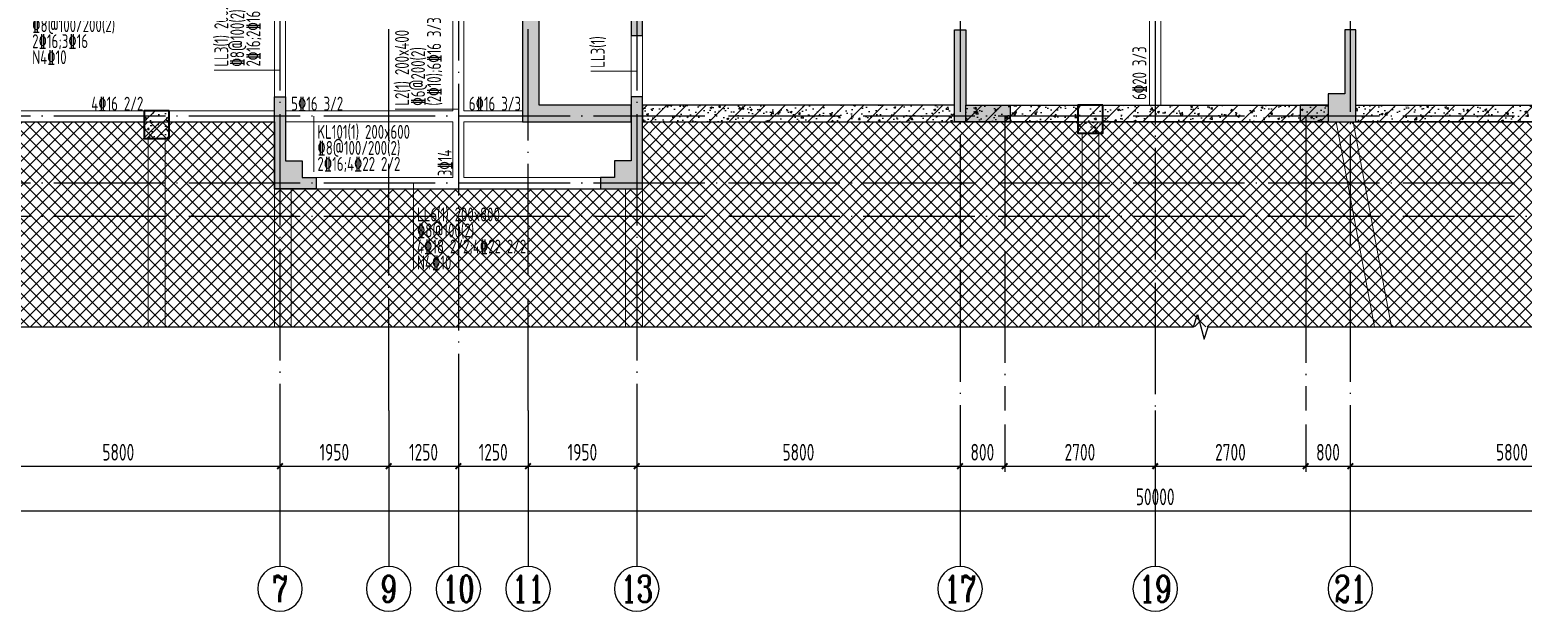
# Model space of a CAD drawing. Extents: x -1712635 to -854203, y -534641 to -21985.
# Drawn here: x -1128541 to -1101755, y -92482 to -82057 of the extents above; entities that cross this region are included whole.
import ezdxf
from ezdxf.enums import TextEntityAlignment as Align

# ---------------------------------------------------------------- set-up
doc = ezdxf.new("R2010")
doc.units = 0
doc.header["$LTSCALE"] = 1000
doc.linetypes.add('DOTE', pattern=[2.42, 2, -0.2, 0.02, -0.2])
doc.linetypes.add('底图$0$虚线', pattern=[625, 375, -250])
doc.layers.get('0').update_dxf_attribs({"linetype": 'CONTINUOUS'})
doc.layers.get('Defpoints').update_dxf_attribs({"linetype": 'CONTINUOUS'})
for name, color, linetype in [('A-AXIS', 1, 'CONTINUOUS'), ('A-DOTE', 10, 'DOTE'), ('AXIS_NUM', 7, 'CONTINUOUS'), ('S-B板填充', 251, 'CONTINUOUS'), ('S-L梁编号', 6, 'CONTINUOUS'), ('S-L梁配筋', 7, 'CONTINUOUS'), ('S-Q墙填充', 252, 'CONTINUOUS'), ('S-Q墙实线', 6, 'CONTINUOUS'), ('S-Y一般标注', 3, 'CONTINUOUS'), ('S-Z柱实线', 6, 'CONTINUOUS'), ('THIN', 7, 'CONTINUOUS'), ('轮廓线-核心筒', 7, 'CONTINUOUS')]:
    doc.layers.add(name, color=color, linetype=linetype)
doc.layers.add('底图$0$砼柱', color=2, linetype='CONTINUOUS', lineweight=35)
doc.layers.add('底图$0$砼梁虚线', color=4, linetype='底图$0$虚线', lineweight=18)
doc.styles.add('TSSD_Axis', font='complex.shx', dxfattribs={"width": 0.7, "bigfont": 'hztxt.shx'})
doc.styles.add('TSSD_DIMENSION', font='Tssdeng.shx', dxfattribs={"width": 0.7, "bigfont": 'tssdchn.shx'})
doc.styles.add('TSSD_REIN', font='tssdeng.shx', dxfattribs={"width": 0.7, "height": 300, "bigfont": 'tssdchn.shx'})
doc.dimstyles.new('TSSD_100_100', dxfattribs={"dimtxt": 300, "dimasz": 100, "dimexe": 100, "dimexo": 250, "dimgap": 100, "dimtad": 1, "dimdec": 0, "dimzin": 0, "dimdsep": 46, "dimtxsty": 'TSSD_DIMENSION', "dimblk": 'ARCHTICK', "dimcen": 0, "dimdle": 100, "dimclrt": 7, "dimadec": 0, "dimazin": 0, "dimtfac": 1, "dimtdec": 0, "dimtix": 1, "dimtmove": 2, "dimatfit": 3, "dimldrblk": 'ARCHTICK', "dimfxl": 0, "dimtolj": 1, "dimtzin": 0, "dimarcsym": 0})
pattern_1 = [(50, (-14650.7, 18149.76), (358.63, -31.376), [37.5, -412.5]), (355, (-14650.7, 18149.76), (-69.3757, 376.096), [30, -330]), (100.4514, (-14620.8, 18147.15), (289.2547, 344.7198), [31.87, -350.571]), (46.1842, (-14650.7, 18249.76), (533.6205, -82.7595), [56.25, -618.75]), (96.6356, (-14606.23, 18242.87), (467.3314, 487.059), [47.805, -525.8565]), (351.1842, (-14650.7, 18249.76), (467.331, 487.059), [45, -495]), (21, (-14600.7, 18224.76), (298.4535, -201.3094), [37.5, -412.5]), (326, (-14600.7, 18224.76), (121.6577, 362.575), [30, -330]), (71.4514, (-14575.83, 18208), (420.1113, 161.2652), [31.87, -350.571]), (37.5, (-14650.7, 18149.76), (6.07993, 166.44693), [0, -326, 0, -335, 0, -331.25]), (7.5, (-14650.7, 18149.76), (131.5348, 197.20586), [0, -191, 0, -318.5, 0, -126.25]), (327.5, (-14762.2, 18149.76), (266.9112, -11.27744), [0, -125, 0, -390, 0, -517.5]), (317.5, (-14812.2, 18149.76), (291.5931, 50.0525), [0, -162.5, 0, -259, 0, -367.5]), (45, (-14650.7, 18149.76), (-176.7767, 176.7767), [])]

# ---------------------------------------------------------------- blocks, each defined once
blk = doc.blocks.new('_ArchTick')
at = {"color": 0, "const_width": 0.35}
blk.add_lwpolyline([(-0.5, -0.5), (0.5, 0.5)], dxfattribs=at)
blk = doc.blocks.new('*D474')
at = {"layer": 'Defpoints', "color": 0}
for p in [(-218274, 307819), (-212474, 307819), (-212474, 306819)]:
    blk.add_point(p, dxfattribs=at)
at = {"layer": 'S-Y一般标注', "color": 0, "lineweight": -2}
for p, q in [((-218274, 307569), (-218274, 306719)), ((-212474, 307569), (-212474, 306719)), ((-218374, 306819), (-212374, 306819))]:
    blk.add_line(p, q, dxfattribs=at)
at = {"layer": 'S-Y一般标注', "color": 0, "lineweight": -2, "xscale": 100, "yscale": 100, "zscale": 100, "rotation": 180}
blk.add_blockref('_ArchTick', (-218274, 306819), dxfattribs=at)
at = {"layer": 'S-Y一般标注', "color": 0, "lineweight": -2, "xscale": 100, "yscale": 100, "zscale": 100}
blk.add_blockref('_ArchTick', (-212474, 306819), dxfattribs=at)
at = {"layer": 'S-Y一般标注', "color": 7, "insert": (-215374, 307069), "char_height": 300, "attachment_point": 5, "style": 'TSSD_DIMENSION'}
blk.add_mtext('\\A1;5800', dxfattribs=at)
blk = doc.blocks.new('ts_axno')
at = {"color": 0, "linetype": 'ByBlock', "lineweight": -2}
blk.add_circle((0, 0), 0.5, dxfattribs=at)
at = {"color": 0, "linetype": 'ByBlock', "lineweight": -2, "style": 'TSSD_Axis', "width": 0.7}
blk.add_attdef('A', text='', height=0.6, dxfattribs=at).set_placement((0, 0), align=Align.MIDDLE_CENTER)
blk = doc.blocks.new('*D475')
at = {"layer": 'Defpoints', "color": 0}
for p in [(-208024, 307819), (-206074, 307819), (-206074, 306819)]:
    blk.add_point(p, dxfattribs=at)
at = {"layer": 'S-Y一般标注', "color": 0, "lineweight": -2}
for p, q in [((-208024, 307569), (-208024, 306719)), ((-206074, 307569), (-206074, 306719)), ((-208124, 306819), (-205974, 306819))]:
    blk.add_line(p, q, dxfattribs=at)
at = {"layer": 'S-Y一般标注', "color": 0, "lineweight": -2, "xscale": 100, "yscale": 100, "zscale": 100, "rotation": 180}
blk.add_blockref('_ArchTick', (-208024, 306819), dxfattribs=at)
at = {"layer": 'S-Y一般标注', "color": 0, "lineweight": -2, "xscale": 100, "yscale": 100, "zscale": 100}
blk.add_blockref('_ArchTick', (-206074, 306819), dxfattribs=at)
at = {"layer": 'S-Y一般标注', "color": 7, "insert": (-207049, 307069), "char_height": 300, "attachment_point": 5, "style": 'TSSD_DIMENSION'}
blk.add_mtext('\\A1;1950', dxfattribs=at)
blk = doc.blocks.new('*D476')
at = {"layer": 'Defpoints', "color": 0}
for p in [(-206074, 307819), (-200274, 307819), (-200274, 306819)]:
    blk.add_point(p, dxfattribs=at)
at = {"layer": 'S-Y一般标注', "color": 0, "lineweight": -2}
for p, q in [((-206074, 307569), (-206074, 306719)), ((-200274, 307569), (-200274, 306719)), ((-206174, 306819), (-200174, 306819))]:
    blk.add_line(p, q, dxfattribs=at)
at = {"layer": 'S-Y一般标注', "color": 0, "lineweight": -2, "xscale": 100, "yscale": 100, "zscale": 100, "rotation": 180}
blk.add_blockref('_ArchTick', (-206074, 306819), dxfattribs=at)
at = {"layer": 'S-Y一般标注', "color": 0, "lineweight": -2, "xscale": 100, "yscale": 100, "zscale": 100}
blk.add_blockref('_ArchTick', (-200274, 306819), dxfattribs=at)
at = {"layer": 'S-Y一般标注', "color": 7, "insert": (-203174, 307069), "char_height": 300, "attachment_point": 5, "style": 'TSSD_DIMENSION'}
blk.add_mtext('\\A1;5800', dxfattribs=at)
blk = doc.blocks.new('*D477')
at = {"layer": 'Defpoints', "color": 0}
for p in [(-200274, 307819), (-199474, 307819), (-199474, 306819)]:
    blk.add_point(p, dxfattribs=at)
at = {"layer": 'S-Y一般标注', "color": 0, "lineweight": -2}
for p, q in [((-200274, 307569), (-200274, 306719)), ((-199474, 307569), (-199474, 306719)), ((-200374, 306819), (-199374, 306819))]:
    blk.add_line(p, q, dxfattribs=at)
at = {"layer": 'S-Y一般标注', "color": 0, "lineweight": -2, "xscale": 100, "yscale": 100, "zscale": 100, "rotation": 180}
blk.add_blockref('_ArchTick', (-200274, 306819), dxfattribs=at)
at = {"layer": 'S-Y一般标注', "color": 0, "lineweight": -2, "xscale": 100, "yscale": 100, "zscale": 100}
blk.add_blockref('_ArchTick', (-199474, 306819), dxfattribs=at)
at = {"layer": 'S-Y一般标注', "color": 7, "insert": (-199874, 307069), "char_height": 300, "attachment_point": 5, "style": 'TSSD_DIMENSION'}
blk.add_mtext('\\A1;800', dxfattribs=at)
blk = doc.blocks.new('*D478')
at = {"layer": 'Defpoints', "color": 0}
for p in [(-199474, 307819), (-196774, 307819), (-196774, 306819)]:
    blk.add_point(p, dxfattribs=at)
at = {"layer": 'S-Y一般标注', "color": 0, "lineweight": -2}
for p, q in [((-199474, 307569), (-199474, 306719)), ((-196774, 307569), (-196774, 306719)), ((-199574, 306819), (-196674, 306819))]:
    blk.add_line(p, q, dxfattribs=at)
at = {"layer": 'S-Y一般标注', "color": 0, "lineweight": -2, "xscale": 100, "yscale": 100, "zscale": 100, "rotation": 180}
blk.add_blockref('_ArchTick', (-199474, 306819), dxfattribs=at)
at = {"layer": 'S-Y一般标注', "color": 0, "lineweight": -2, "xscale": 100, "yscale": 100, "zscale": 100}
blk.add_blockref('_ArchTick', (-196774, 306819), dxfattribs=at)
at = {"layer": 'S-Y一般标注', "color": 7, "insert": (-198124, 307069), "char_height": 300, "attachment_point": 5, "style": 'TSSD_DIMENSION'}
blk.add_mtext('\\A1;2700', dxfattribs=at)
blk = doc.blocks.new('*D479')
at = {"layer": 'Defpoints', "color": 0}
for p in [(-194074, 307819), (-193274, 307819), (-193274, 306819)]:
    blk.add_point(p, dxfattribs=at)
at = {"layer": 'S-Y一般标注', "color": 0, "lineweight": -2}
for p, q in [((-194074, 307569), (-194074, 306719)), ((-193274, 307569), (-193274, 306719)), ((-194174, 306819), (-193174, 306819))]:
    blk.add_line(p, q, dxfattribs=at)
at = {"layer": 'S-Y一般标注', "color": 0, "lineweight": -2, "xscale": 100, "yscale": 100, "zscale": 100, "rotation": 180}
blk.add_blockref('_ArchTick', (-194074, 306819), dxfattribs=at)
at = {"layer": 'S-Y一般标注', "color": 0, "lineweight": -2, "xscale": 100, "yscale": 100, "zscale": 100}
blk.add_blockref('_ArchTick', (-193274, 306819), dxfattribs=at)
at = {"layer": 'S-Y一般标注', "color": 7, "insert": (-193674, 307069), "char_height": 300, "attachment_point": 5, "style": 'TSSD_DIMENSION'}
blk.add_mtext('\\A1;800', dxfattribs=at)
blk = doc.blocks.new('*D480')
at = {"layer": 'Defpoints', "color": 0}
for p in [(-193274, 307819), (-187474, 307819), (-187474, 306819)]:
    blk.add_point(p, dxfattribs=at)
at = {"layer": 'S-Y一般标注', "color": 0, "lineweight": -2}
for p, q in [((-193274, 307569), (-193274, 306719)), ((-187474, 307569), (-187474, 306719)), ((-193374, 306819), (-187374, 306819))]:
    blk.add_line(p, q, dxfattribs=at)
at = {"layer": 'S-Y一般标注', "color": 0, "lineweight": -2, "xscale": 100, "yscale": 100, "zscale": 100, "rotation": 180}
blk.add_blockref('_ArchTick', (-193274, 306819), dxfattribs=at)
at = {"layer": 'S-Y一般标注', "color": 0, "lineweight": -2, "xscale": 100, "yscale": 100, "zscale": 100}
blk.add_blockref('_ArchTick', (-187474, 306819), dxfattribs=at)
at = {"layer": 'S-Y一般标注', "color": 7, "insert": (-190374, 307069), "char_height": 300, "attachment_point": 5, "style": 'TSSD_DIMENSION'}
blk.add_mtext('\\A1;5800', dxfattribs=at)
blk = doc.blocks.new('*D485')
at = {"layer": 'Defpoints', "color": 0}
for p in [(-221774, 307819), (-171774, 307819), (-171774, 306019)]:
    blk.add_point(p, dxfattribs=at)
at = {"layer": 'S-Y一般标注', "color": 0, "lineweight": -2}
for p, q in [((-221774, 307569), (-221774, 305919)), ((-171774, 307569), (-171774, 305919)), ((-221874, 306019), (-171674, 306019))]:
    blk.add_line(p, q, dxfattribs=at)
at = {"layer": 'S-Y一般标注', "color": 0, "lineweight": -2, "xscale": 100, "yscale": 100, "zscale": 100, "rotation": 180}
blk.add_blockref('_ArchTick', (-221774, 306019), dxfattribs=at)
at = {"layer": 'S-Y一般标注', "color": 0, "lineweight": -2, "xscale": 100, "yscale": 100, "zscale": 100}
blk.add_blockref('_ArchTick', (-171774, 306019), dxfattribs=at)
at = {"layer": 'S-Y一般标注', "color": 7, "insert": (-196774, 306269), "char_height": 300, "attachment_point": 5, "style": 'TSSD_DIMENSION'}
blk.add_mtext('\\A1;50000', dxfattribs=at)
blk = doc.blocks.new('*D486')
at = {"layer": 'Defpoints', "color": 0}
for p in [(-212474, 307819), (-210524, 307819), (-210524, 306819)]:
    blk.add_point(p, dxfattribs=at)
at = {"layer": 'S-Y一般标注', "color": 0, "lineweight": -2}
for p, q in [((-212474, 307569), (-212474, 306719)), ((-210524, 307569), (-210524, 306719)), ((-212574, 306819), (-210424, 306819))]:
    blk.add_line(p, q, dxfattribs=at)
at = {"layer": 'S-Y一般标注', "color": 0, "lineweight": -2, "xscale": 100, "yscale": 100, "zscale": 100, "rotation": 180}
blk.add_blockref('_ArchTick', (-212474, 306819), dxfattribs=at)
at = {"layer": 'S-Y一般标注', "color": 0, "lineweight": -2, "xscale": 100, "yscale": 100, "zscale": 100}
blk.add_blockref('_ArchTick', (-210524, 306819), dxfattribs=at)
at = {"layer": 'S-Y一般标注', "color": 7, "insert": (-211499, 307069), "char_height": 300, "attachment_point": 5, "style": 'TSSD_DIMENSION'}
blk.add_mtext('\\A1;1950', dxfattribs=at)
blk = doc.blocks.new('*D488')
at = {"layer": 'Defpoints', "color": 0}
for p in [(-196774, 307819), (-194074, 307819), (-194074, 306819)]:
    blk.add_point(p, dxfattribs=at)
at = {"layer": 'S-Y一般标注', "color": 0, "lineweight": -2}
for p, q in [((-196774, 307569), (-196774, 306719)), ((-194074, 307569), (-194074, 306719)), ((-196874, 306819), (-193974, 306819))]:
    blk.add_line(p, q, dxfattribs=at)
at = {"layer": 'S-Y一般标注', "color": 0, "lineweight": -2, "xscale": 100, "yscale": 100, "zscale": 100, "rotation": 180}
blk.add_blockref('_ArchTick', (-196774, 306819), dxfattribs=at)
at = {"layer": 'S-Y一般标注', "color": 0, "lineweight": -2, "xscale": 100, "yscale": 100, "zscale": 100}
blk.add_blockref('_ArchTick', (-194074, 306819), dxfattribs=at)
at = {"layer": 'S-Y一般标注', "color": 7, "insert": (-195424, 307069), "char_height": 300, "attachment_point": 5, "style": 'TSSD_DIMENSION'}
blk.add_mtext('\\A1;2700', dxfattribs=at)
blk = doc.blocks.new('*D504')
at = {"layer": 'Defpoints', "color": 0}
for p in [(-210524, 307819), (-209274, 307819), (-209274, 306819)]:
    blk.add_point(p, dxfattribs=at)
at = {"layer": 'S-Y一般标注', "color": 0, "lineweight": -2}
for p, q in [((-210524, 307569), (-210524, 306719)), ((-209274, 307569), (-209274, 306719)), ((-210624, 306819), (-209174, 306819))]:
    blk.add_line(p, q, dxfattribs=at)
at = {"layer": 'S-Y一般标注', "color": 0, "lineweight": -2, "xscale": 100, "yscale": 100, "zscale": 100, "rotation": 180}
blk.add_blockref('_ArchTick', (-210524, 306819), dxfattribs=at)
at = {"layer": 'S-Y一般标注', "color": 0, "lineweight": -2, "xscale": 100, "yscale": 100, "zscale": 100}
blk.add_blockref('_ArchTick', (-209274, 306819), dxfattribs=at)
at = {"layer": 'S-Y一般标注', "color": 7, "insert": (-209899, 307069), "char_height": 300, "attachment_point": 5, "style": 'TSSD_DIMENSION'}
blk.add_mtext('\\A1;1250', dxfattribs=at)
blk = doc.blocks.new('*D505')
at = {"layer": 'Defpoints', "color": 0}
for p in [(-209274, 307819), (-208024, 307819), (-208024, 306819)]:
    blk.add_point(p, dxfattribs=at)
at = {"layer": 'S-Y一般标注', "color": 0, "lineweight": -2}
for p, q in [((-209274, 307569), (-209274, 306719)), ((-208024, 307569), (-208024, 306719)), ((-209374, 306819), (-207924, 306819))]:
    blk.add_line(p, q, dxfattribs=at)
at = {"layer": 'S-Y一般标注', "color": 0, "lineweight": -2, "xscale": 100, "yscale": 100, "zscale": 100, "rotation": 180}
blk.add_blockref('_ArchTick', (-209274, 306819), dxfattribs=at)
at = {"layer": 'S-Y一般标注', "color": 0, "lineweight": -2, "xscale": 100, "yscale": 100, "zscale": 100}
blk.add_blockref('_ArchTick', (-208024, 306819), dxfattribs=at)
at = {"layer": 'S-Y一般标注', "color": 7, "insert": (-208649, 307069), "char_height": 300, "attachment_point": 5, "style": 'TSSD_DIMENSION'}
blk.add_mtext('\\A1;1250', dxfattribs=at)
blk = doc.blocks.new('20210825.16054437')
at = {"layer": 'S-Q墙填充'}
h = blk.add_hatch(dxfattribs=at)
h.set_pattern_fill('ARMORED', color=252, scale=50, style=0)
h.set_pattern_definition(pattern_1)
h.paths.add_polyline_path([(150, 5500), (0, 5500), (0, 200), (1950, 200), (1950, 500), (300, 500), (300, 5200), (450, 5200), (450, 11150), (150, 11150)])
h = blk.add_hatch(dxfattribs=at)
h.set_pattern_fill('ARMORED', color=252, scale=50, style=0)
h.set_pattern_definition(pattern_1)
h.paths.add_polyline_path([(7750, 200), (7750, 500), (2150, 500), (2150, 200)])
h = blk.add_hatch(dxfattribs=at)
h.set_pattern_fill('ARMORED', color=252, scale=50, style=0)
h.set_pattern_definition(pattern_1)
h.paths.add_polyline_path([(7950, 200), (7950, 500), (9963, 500), (9963, 200)])
h = blk.add_hatch(dxfattribs=at)
h.set_pattern_fill('ARMORED', color=252, scale=50, style=0)
h.set_pattern_definition(pattern_1)
h.paths.add_polyline_path([(10413, 500), (9963, 500), (9963, 0), (10413, 0)])
h = blk.add_hatch(dxfattribs=at)
h.set_pattern_fill('ARMORED', color=252, scale=50, style=0)
h.set_pattern_definition(pattern_1)
h.paths.add_polyline_path([(10413, 500), (14450, 500), (14450, 200), (10413, 200)])
h = blk.add_hatch(dxfattribs=at)
h.set_pattern_fill('ARMORED', color=252, scale=50, style=0)
h.set_pattern_definition(pattern_1)
h.paths.add_polyline_path([(14950, 500), (20550, 500), (20550, 200), (14950, 200)])
blk = doc.blocks.new('20210825.01395608')
at = {"layer": 'A-AXIS'}
for p, q in [((92898.7, -255388.1), (92898.7, -258188.1)), ((94848.7, -255388.1), (94848.7, -258188.1)), ((96098.7, -255388.2), (96098.7, -258188.2)), ((97348.7, -255388.1), (97348.7, -258188.1)), ((99298.7, -255388.1), (99298.7, -258188.1)), ((105098.7, -255388.1), (105098.7, -258188.1)), ((108598.7, -255388.1), (108598.7, -258188.1)), ((112098.7, -255388.1), (112098.7, -258188.1))]:
    blk.add_line(p, q, dxfattribs=at)
at = {"layer": 'A-DOTE'}
for p, q in [((108598.7, -233739.7), (108598.7, -255388.1)), ((92898.9, -242813.2), (92898.7, -255388.1)), ((99298.5, -242813.2), (99298.7, -255388.1)), ((94848.7, -255388.1), (94848.7, -245013.2)), ((97348.7, -255388.1), (97348.7, -245013.2)), ((105098.7, -245613.2), (105098.7, -255388.1)), ((112098.7, -245613.2), (112098.7, -255388.1)), ((96098.7, -247113.2), (96098.7, -255388.1)), ((136822.6, -250113.2), (82598.7, -250113.2)), ((105898.7, -250113.2), (105898.7, -255388.1)), ((111298.7, -250113.2), (111298.7, -255388.1)), ((136822.6, -251313.2), (82598.7, -251313.2)), ((136822.6, -251913.2), (82598.7, -251913.2))]:
    blk.add_line(p, q, dxfattribs=at)
at = {"layer": 'A-AXIS'}
ref = blk.add_blockref('ts_axno', (92898.7, -258588.1), dxfattribs=dict(at, xscale=-800, yscale=800, zscale=800, rotation=180))
ref.add_attrib('5', '7', dxfattribs={"layer": 'AXIS_NUM', "height": 480, "style": 'TSSD_Axis', "width": 0.7}).set_placement((92898.7, -258588.1), align=Align.MIDDLE_CENTER)
ref = blk.add_blockref('ts_axno', (94848.7, -258588.1), dxfattribs=dict(at, xscale=-800, yscale=800, zscale=800, rotation=180))
ref.add_attrib('19', '9', dxfattribs={"layer": 'AXIS_NUM', "height": 480, "style": 'TSSD_Axis', "width": 0.7}).set_placement((94848.7, -258588.1), align=Align.MIDDLE_CENTER)
ref = blk.add_blockref('ts_axno', (96098.7, -258588.2), dxfattribs=dict(at, xscale=-800, yscale=800, zscale=800, rotation=180))
ref.add_attrib('8', '10', dxfattribs={"layer": 'AXIS_NUM', "height": 480, "style": 'TSSD_Axis', "width": 0.7}).set_placement((96098.7, -258588.2), align=Align.MIDDLE_CENTER)
ref = blk.add_blockref('ts_axno', (97348.7, -258588.1), dxfattribs=dict(at, xscale=-800, yscale=800, zscale=800, rotation=180))
ref.add_attrib('19', '11', dxfattribs={"layer": 'AXIS_NUM', "height": 480, "style": 'TSSD_Axis', "width": 0.7}).set_placement((97348.7, -258588.1), align=Align.MIDDLE_CENTER)
ref = blk.add_blockref('ts_axno', (99298.7, -258588.1), dxfattribs=dict(at, xscale=-800, yscale=800, zscale=800, rotation=180))
ref.add_attrib('8', '13', dxfattribs={"layer": 'AXIS_NUM', "height": 480, "style": 'TSSD_Axis', "width": 0.7}).set_placement((99298.7, -258588.1), align=Align.MIDDLE_CENTER)
ref = blk.add_blockref('ts_axno', (105098.7, -258588.1), dxfattribs=dict(at, xscale=-800, yscale=800, zscale=800, rotation=180))
ref.add_attrib('10', '17', dxfattribs={"layer": 'AXIS_NUM', "height": 480, "style": 'TSSD_Axis', "width": 0.7}).set_placement((105098.7, -258588.1), align=Align.MIDDLE_CENTER)
ref = blk.add_blockref('ts_axno', (108598.7, -258588.1), dxfattribs=dict(at, xscale=-800, yscale=800, zscale=800, rotation=180))
ref.add_attrib('13', '19', dxfattribs={"layer": 'AXIS_NUM', "height": 480, "style": 'TSSD_Axis', "width": 0.7}).set_placement((108598.7, -258588.1), align=Align.MIDDLE_CENTER)
ref = blk.add_blockref('ts_axno', (112098.7, -258588.1), dxfattribs=dict(at, xscale=-800, yscale=800, zscale=800, rotation=180))
ref.add_attrib('13', '21', dxfattribs={"layer": 'AXIS_NUM', "height": 480, "style": 'TSSD_Axis', "width": 0.7}).set_placement((112098.7, -258588.1), align=Align.MIDDLE_CENTER)
at = {"layer": 'S-Y一般标注'}
for base, p1, p2, picture, middle in [((133598.7, -257188.1), (83598.7, -255388.1), (133598.7, -255388.1), '*D485', (108598.7, -256938.1)), ((92898.7, -256388.1), (87098.7, -255388.1), (92898.7, -255388.1), '*D474', (89998.7, -256138.1)), ((94848.7, -256388.1), (92898.7, -255388.1), (94848.7, -255388.1), '*D486', (93873.7, -256138.1)), ((96098.7, -256388.1), (94848.7, -255388.1), (96098.7, -255388.1), '*D504', (95473.7, -256138.1)), ((97348.7, -256388.1), (96098.7, -255388.1), (97348.7, -255388.1), '*D505', (96723.7, -256138.1)), ((99298.7, -256388.1), (97348.7, -255388.1), (99298.7, -255388.1), '*D475', (98323.7, -256138.1)), ((105098.7, -256388.1), (99298.7, -255388.1), (105098.7, -255388.1), '*D476', (102198.7, -256138.1)), ((105898.7, -256388.1), (105098.7, -255388.1), (105898.7, -255388.1), '*D477', (105498.7, -256138.1)), ((108598.7, -256388.1), (105898.7, -255388.1), (108598.7, -255388.1), '*D478', (107248.7, -256138.1)), ((111298.7, -256388.1), (108598.7, -255388.1), (111298.7, -255388.1), '*D488', (109948.7, -256138.1)), ((112098.7, -256388.1), (111298.7, -255388.1), (112098.7, -255388.1), '*D479', (111698.7, -256138.1)), ((117898.7, -256388.1), (112098.7, -255388.1), (117898.7, -255388.1), '*D480', (114998.7, -256138.1))]:
    dim = blk.add_linear_dim(base=base, p1=p1, p2=p2, dimstyle='TSSD_100_100', dxfattribs=at)
    dim.commit()
    dim.dimension.update_dxf_attribs({"geometry": picture, "text_midpoint": middle, "insert": (305372.3, -563207.3)})

msp = doc.modelspace()

# ---------------------------------------------------------------- hatches: boundary and pattern name
at = {"layer": 'S-B板填充'}
h = msp.add_hatch(dxfattribs=at)
h.set_pattern_fill('HOLE_MATETIEL', color=256, scale=50, style=0)
h.set_pattern_definition([(45, (-1091721.97, -77066.42), (-112.2532, 112.2532), []), (135, (-1091721.97, -77066.42), (-112.2532, -112.2532), [])])
h.paths.add_polyline_path([(-1080716.32, -67233.08), (-1134354.59, -67233.08), (-1134354.59, -87381.51), (-1080716.32, -87381.51)])
h.paths.add_polyline_path([(-1117554.59, -84906.64), (-1124154.59, -84906.64), (-1124154.59, -83706.64), (-1133754.59, -83706.64), (-1133754.59, -83206.64), (-1133454.59, -83206.64), (-1133454.59, -76206.64), (-1125254.59, -76206.64), (-1125254.59, -74406.64), (-1123154.59, -74406.64), (-1123154.59, -72306.64), (-1120254.59, -72306.64), (-1115591.32, -72306.64), (-1115591.32, -70506.64), (-1115141.32, -70506.64), (-1115141.32, -70706.64), (-1110141.32, -70706.64), (-1110141.32, -70506.64), (-1109691.32, -70506.64), (-1109691.32, -70706.64), (-1107454.59, -70706.64), (-1107454.59, -72306.64), (-1107304.59, -72306.64), (-1107304.59, -72806.64), (-1107454.59, -72806.64), (-1107454.59, -76106.64), (-1100254.59, -76106.64), (-1100254.59, -74406.64), (-1091454.59, -74406.64), (-1091454.59, -76806.36), (-1089954.59, -76806.35), (-1089954.59, -72806.64), (-1090104.59, -72806.64), (-1090104.59, -72306.64), (-1081754.59, -72306.64), (-1081754.59, -83706.64), (-1092554.59, -83706.64), (-1092554.59, -84906.64), (-1099154.59, -84906.64), (-1099154.59, -83706.64), (-1117554.59, -83706.64)], flags=16)
at = {"layer": 'S-Q墙填充'}
for points in [[(-1117754.59, -80506.64), (-1118154.59, -80506.64), (-1118154.59, -80706.64), (-1117754.59, -80706.64), (-1117754.59, -82156.64), (-1117554.59, -82156.64), (-1117554.59, -80506.64)], [(-1111954.59, -83706.64), (-1111954.59, -82056.64), (-1111754.59, -82056.64), (-1111754.59, -83406.64), (-1110954.59, -83406.64), (-1110954.59, -83706.64)], [(-1104754.59, -83706.64), (-1104754.59, -82056.64), (-1104954.59, -82056.64), (-1104954.59, -83206.64), (-1105254.59, -83206.64), (-1105254.59, -83406.64), (-1105754.59, -83406.64), (-1105754.59, -83706.64)], [(-1124154.59, -84906.64), (-1124154.59, -83256.64), (-1123954.59, -83256.64), (-1123954.59, -84406.64), (-1123654.59, -84406.64), (-1123654.59, -84706.64), (-1123404.59, -84706.64), (-1123404.59, -84906.64)], [(-1117554.59, -84906.64), (-1117554.59, -83256.64), (-1117754.59, -83256.64), (-1117754.59, -84406.64), (-1118054.59, -84406.64), (-1118054.59, -84706.64), (-1118304.59, -84706.64), (-1118304.59, -84906.64)]]:
    msp.add_hatch(color=256, dxfattribs=at).paths.add_polyline_path(points)
h = msp.add_hatch(dxfattribs=at)
h.set_pattern_fill('ARMORED', color=252, scale=50, style=0)
h.set_pattern_definition([(50, (-1134355.3, -65756.88), (358.63, -31.376), [37.5, -412.5]), (355, (-1134355.3, -65756.88), (-69.376, 376.096), [30, -330]), (100.4514, (-1134325.4, -65759.5), (289.2547, 344.72), [31.87, -350.571]), (46.1842, (-1134355.3, -65656.88), (533.621, -82.7595), [56.25, -618.75]), (96.6356, (-1134310.8, -65663.77), (467.331, 487.059), [47.805, -525.856]), (351.1842, (-1134355.3, -65656.9), (467.331, 487.06), [45, -495]), (21, (-1134305.3, -65681.88), (298.4535, -201.3094), [37.5, -412.5]), (326, (-1134305.3, -65681.88), (121.658, 362.575), [30, -330]), (71.4514, (-1134280.42, -65698.65), (420.1113, 161.265), [31.87, -350.571]), (37.5, (-1134355.29, -65756.88), (6.0799, 166.4469), [0, -326, 0, -335, 0, -331.25]), (7.5, (-1134355.29, -65756.88), (131.5348, 197.2059), [0, -191, 0, -318.5, 0, -126.25]), (327.5, (-1134466.79, -65756.88), (266.9112, -11.2774), [0, -125, 0, -390, 0, -517.5]), (317.5, (-1134516.8, -65756.88), (291.593, 50.0525), [0, -162.5, 0, -259, 0, -367.5]), (45, (-1134355.3, -65756.88), (-176.7767, 176.7767), [])])
h.paths.add_polyline_path([(-1126041.32, -83506.64), (-1126491.32, -83506.64), (-1126491.32, -84006.64), (-1126041.32, -84006.64)])

# ---------------------------------------------------------------- linework, layer by layer
at = {"layer": 'S-L梁编号', "lineweight": 18}
for p, q in [((-1124054.58, -82776.39), (-1125233.23, -82776.39)), ((-1117654.6, -82799.42), (-1118480.09, -82799.42)), ((-1120854.57, -83478.84), (-1121990.72, -83478.84)), ((-1123445.26, -83606.63), (-1123445.26, -84605.17)), ((-1121659.25, -84806.63), (-1121659.25, -86334.91))]:
    msp.add_line(p, q, dxfattribs=at)
at = {"layer": 'S-Q墙实线', "linetype": 'ByBlock'}
msp.add_lwpolyline([(-1119554.59, -78406.63), (-1119704.59, -78406.63), (-1119704.59, -83706.64), (-1117754.59, -83706.64), (-1117754.59, -83406.64), (-1119404.59, -83406.64), (-1119404.59, -78706.63), (-1119254.59, -78706.63), (-1119254.59, -72756.64), (-1119554.59, -72756.64), (-1119554.59, -78406.63)], dxfattribs=at)
at = {"layer": 'S-Q墙实线'}
msp.add_lwpolyline([(-1117754.59, -80506.64), (-1118154.59, -80506.64), (-1118154.59, -80706.64), (-1117754.59, -80706.64), (-1117754.59, -82156.64), (-1117554.59, -82156.64), (-1117554.59, -80506.64), (-1117754.59, -80506.64)], dxfattribs=at)
for points in [[(-1111954.59, -83706.64), (-1111954.59, -82056.64), (-1111754.59, -82056.64), (-1111754.59, -83406.64), (-1110954.59, -83406.64), (-1110954.59, -83706.64)], [(-1104754.59, -83706.64), (-1104754.59, -82056.64), (-1104954.59, -82056.64), (-1104954.59, -83206.64), (-1105254.59, -83206.64), (-1105254.59, -83406.64), (-1105754.59, -83406.64), (-1105754.59, -83706.64)], [(-1124154.59, -84906.64), (-1124154.59, -83256.64), (-1123954.59, -83256.64), (-1123954.59, -84406.64), (-1123654.59, -84406.64), (-1123654.59, -84706.64), (-1123404.59, -84706.64), (-1123404.59, -84906.64)], [(-1117554.59, -84906.64), (-1117554.59, -83256.64), (-1117754.59, -83256.64), (-1117754.59, -84406.64), (-1118054.59, -84406.64), (-1118054.59, -84706.64), (-1118304.59, -84706.64), (-1118304.59, -84906.64)]]:
    msp.add_lwpolyline(points, close=True, dxfattribs=at)
at = {"layer": 'S-Q墙实线', "linetype": 'ByBlock'}
for points in [[(-1111954.59, -83706.64), (-1111954.59, -83406.64), (-1117554.59, -83406.64), (-1117554.59, -83706.64)], [(-1111754.59, -83706.64), (-1111754.59, -83406.64), (-1109741.32, -83406.64), (-1109741.32, -83706.64)], [(-1109291.32, -83406.64), (-1105254.59, -83406.64), (-1105254.59, -83706.64), (-1109291.32, -83706.64)], [(-1104754.59, -83406.64), (-1099154.59, -83406.64), (-1099154.59, -83706.64), (-1104754.59, -83706.64)]]:
    msp.add_lwpolyline(points, close=True, dxfattribs=at)
at = {"layer": 'S-Z柱实线', "lineweight": 35}
for points in [[(-1126041.32, -83506.64), (-1126491.32, -83506.64), (-1126491.32, -84006.64), (-1126041.32, -84006.64)], [(-1109291.32, -83406.64), (-1109741.32, -83406.64), (-1109741.32, -83906.64), (-1109291.32, -83906.64)]]:
    msp.add_lwpolyline(points, close=True, dxfattribs=at)
at = {"layer": 'THIN'}
msp.add_lwpolyline([(-1134634.59, -87381.51), (-1107665.45, -87381.51), (-1107595.45, -87161.51), (-1107475.45, -87601.51), (-1107405.45, -87381.51), (-1080436.32, -87381.51)], dxfattribs=at)
at = {"layer": '底图$0$砼柱', "color": 3, "lineweight": 35}
for points in [[(-1126041.32, -83506.64), (-1126491.32, -83506.64), (-1126491.32, -84006.64), (-1126041.32, -84006.64)], [(-1109291.32, -83406.64), (-1109741.32, -83406.64), (-1109741.32, -83906.64), (-1109291.32, -83906.64)]]:
    msp.add_lwpolyline(points, close=True, dxfattribs=at)
at = {"layer": '底图$0$砼梁虚线', "lineweight": 18}
for p, q in [((-1108454.59, -79206.64), (-1108454.59, -83406.64)), ((-1108254.59, -83406.64), (-1108254.59, -79206.64)), ((-1120954.59, -80706.64), (-1120954.59, -83506.64)), ((-1120754.59, -83506.64), (-1120754.59, -80706.64)), ((-1124154.58, -81706.64), (-1124154.59, -83256.64)), ((-1123954.59, -83256.64), (-1123954.58, -81706.64)), ((-1117754.59, -82156.64), (-1117754.59, -83256.64)), ((-1117554.59, -82156.64), (-1117754.59, -82156.64)), ((-1117554.59, -83256.64), (-1117554.59, -82156.64)), ((-1126491.32, -83506.64), (-1129754.59, -83506.64)), ((-1124154.59, -83506.64), (-1126041.32, -83506.64)), ((-1120954.59, -83506.64), (-1123954.59, -83506.64)), ((-1119704.59, -83506.64), (-1120754.59, -83506.64)), ((-1120954.59, -83706.64), (-1120954.59, -84706.64)), ((-1120754.59, -84706.64), (-1120754.59, -83706.64)), ((-1104418.81, -87381.51), (-1105110.19, -83706.64)), ((-1104113.55, -87381.51), (-1104804.92, -83706.64)), ((-1126416.32, -84006.64), (-1126416.32, -87381.51)), ((-1126116.32, -87381.51), (-1126116.32, -84006.64)), ((-1109666.32, -83906.64), (-1109666.32, -87381.51)), ((-1109366.32, -87381.51), (-1109366.32, -83906.64)), ((-1124154.59, -84906.64), (-1124154.59, -87381.51)), ((-1123854.59, -87381.51), (-1123854.59, -84906.64)), ((-1120954.59, -84706.64), (-1123404.6, -84706.64)), ((-1118304.6, -84706.64), (-1120754.59, -84706.64)), ((-1117854.59, -84906.64), (-1117854.59, -87381.51)), ((-1117554.59, -87381.51), (-1117554.59, -84906.64))]:
    msp.add_line(p, q, dxfattribs=at)
at = {"layer": '底图$0$砼梁虚线', "linetype": 'ByBlock', "lineweight": 18}
for p, q in [((-1129754.59, -83706.64), (-1126491.32, -83706.64)), ((-1126041.32, -83706.64), (-1124154.59, -83706.64)), ((-1123954.59, -83706.64), (-1120954.59, -83706.64)), ((-1120754.59, -83706.64), (-1119704.59, -83706.64)), ((-1123404.6, -84906.64), (-1120854.59, -84906.64)), ((-1120854.59, -84906.64), (-1118304.6, -84906.64))]:
    msp.add_line(p, q, dxfattribs=at)
at = {"layer": '轮廓线-核心筒', "linetype": 'ByBlock'}
msp.add_lwpolyline([(-1133754.59, -83706.64), (-1124154.59, -83706.64), (-1124154.59, -84906.64), (-1117554.59, -84906.64), (-1117554.59, -83706.64), (-1099154.59, -83706.64)], dxfattribs=at)

# ---------------------------------------------------------------- block references
at = {"layer": 'A-DOTE'}
msp.add_blockref('20210825.01395608', (-1216953.29, 166506.61), dxfattribs=at)
at = {"layer": 'S-Q墙填充', "color": 2}
msp.add_blockref('20210825.16054437', (-1119704.59, -83906.64), dxfattribs=at)

# ---------------------------------------------------------------- texts
at = {"layer": 'S-L梁编号', "color": 6, "style": 'TSSD_REIN', "width": 0.7}
for s, p in [('LL3(1) 200x400', (-1124983.23, -82713.89)), ('L2(1) 200x400', (-1121740.72, -83416.34)), ('LL3(1)', (-1118230.09, -82736.92))]:
    msp.add_text(s, height=250, rotation=90, dxfattribs=at).set_placement(p)
for s, p in [('KL101(1) 200x600', (-1123382.76, -84010.94)), ('LL6(1) 200x800', (-1121596.75, -85491.64))]:
    msp.add_text(s, height=250, dxfattribs=at).set_placement(p)
at = {"layer": 'S-L梁配筋', "color": 7, "style": 'TSSD_REIN', "width": 0.7}
for s, p in [('%%1328@100/200(2)', (-1128499.64, -82097.3)), ('N4%%13210', (-1128499.64, -82672.3)), ('%%1328@100/200(2)', (-1123382.76, -84298.44)), ('%%1328@100(2)', (-1121596.75, -85779.14)), ('N4%%13210', (-1121596.75, -86354.14))]:
    msp.add_text(s, height=250, dxfattribs=at).set_placement(p)
for s, p in [('%%1328@100(2)', (-1124695.73, -82713.89)), ('%%1326@200(2)', (-1121453.22, -83416.34)), ('3%%13214', (-1120973.03, -84680.97))]:
    msp.add_text(s, height=250, rotation=90, dxfattribs=at).set_placement(p)
at = {"layer": 'S-L梁配筋', "color": 1, "style": 'TSSD_REIN', "width": 0.7}
for s, p in [('2%%13216;2%%13216', (-1124408.23, -82713.89)), ('(2%%13210);6%%13216 3/3', (-1121165.72, -83416.34)), ('6%%13220 3/3', (-1108513.72, -83312.78))]:
    msp.add_text(s, height=250, rotation=90, dxfattribs=at).set_placement(p)
for s, p in [('2%%13216;3%%13216', (-1128499.64, -82384.8)), ('2%%13216;4%%13222 2/2', (-1123382.76, -84585.94)), ('4%%13218 2/2;4%%13222 2/2', (-1121596.75, -86066.64))]:
    msp.add_text(s, height=250, dxfattribs=at).set_placement(p)
for s, p in [('4%%13216 2/2', (-1126506.35, -83505.48)), ('5%%13216 3/2', (-1122920.84, -83505.48)), ('6%%13216 3/3', (-1119730.7, -83505.48))]:
    msp.add_text(s, height=250, dxfattribs=at).set_placement(p, align=Align.RIGHT)

doc.saveas('drawing.dxf')
